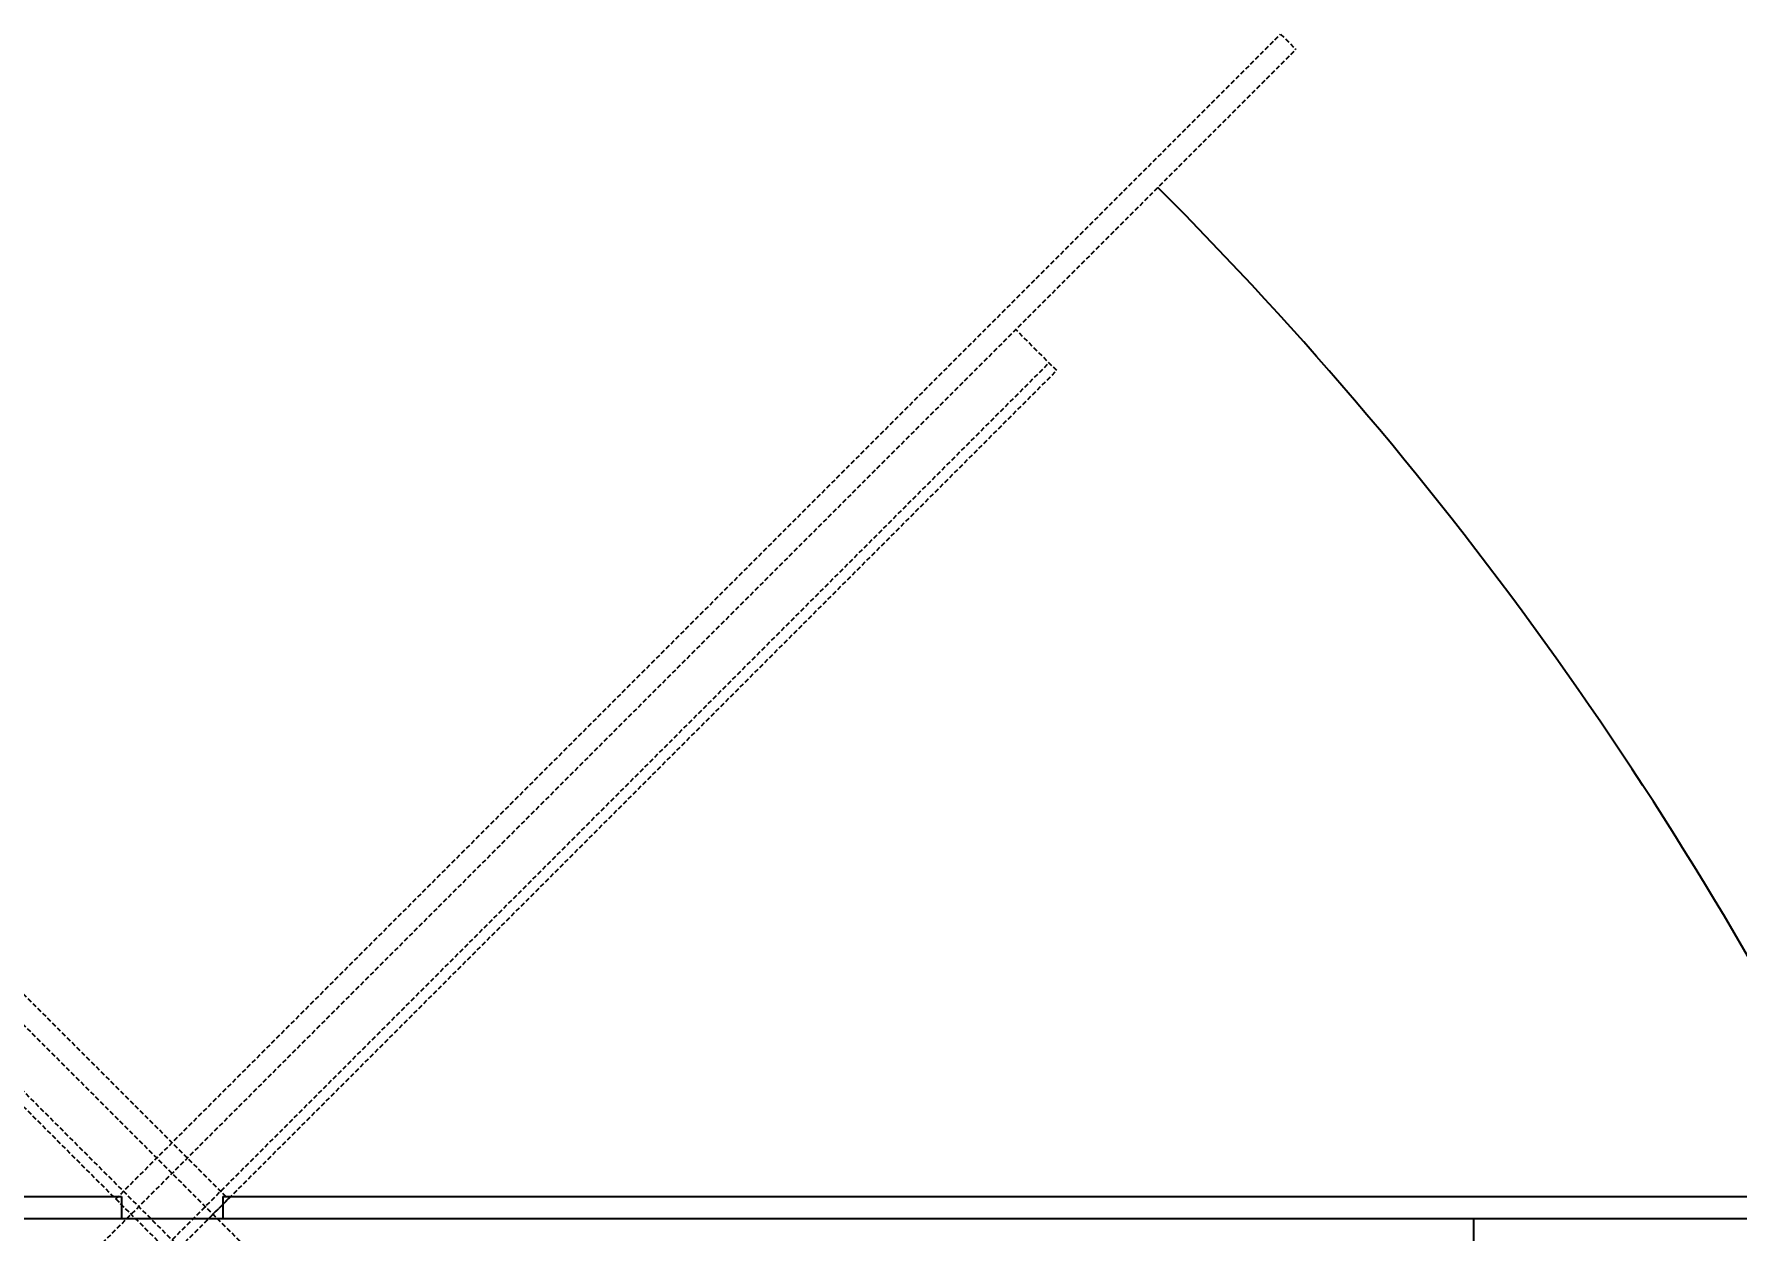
# Model space of a CAD drawing. Header units: millimetres. Extents: x -939 to 77961, y -54291 to 1503.
# Drawn here: x 7849 to 12111, y -34207 to -31212 of the extents above; entities that cross this region are included whole.
import ezdxf

# ---------------------------------------------------------------- set-up
doc = ezdxf.new("R2010")
doc.units = ezdxf.units.MM
doc.linetypes.add('HIDDEN', pattern=[9.525, 6.35, -3.175])
doc.layers.add('01-Dimension', color=4, linetype='Continuous')
doc.layers.add('02-Rotation', color=6, linetype='HIDDEN')
doc.styles.add('GreenexSolar', font='gbeitc.shx', dxfattribs={"width": 0.8, "height": 563.571429})
doc.dimstyles.new('GreenexSolar', dxfattribs={"dimtxt": 3, "dimasz": 1, "dimexe": 0.18, "dimexo": 0.0625, "dimgap": 0.09, "dimtad": 1, "dimtih": 1, "dimtoh": 1, "dimdec": 0, "dimzin": 0, "dimdsep": 46, "dimtxsty": 'GreenexSolar', "dimblk": 'ARCHTICK', "dimcen": 0.09, "dimclrd": 4, "dimclre": 4, "dimclrt": 3, "dimadec": 0, "dimazin": 0, "dimtfac": 1, "dimtdec": 4, "dimtofl": 0, "dimtmove": 0, "dimatfit": 3, "dimfxl": 1, "dimtolj": 1, "dimtzin": 0, "dimarcsym": 0})

# ---------------------------------------------------------------- blocks, each defined once
blk = doc.blocks.new('*U164')
for p, q in [((-2348, 180), (-70, 180)), ((-70, 180), (-70, 150)), ((70, 180), (70, 150)), ((70, 180), (2348, 180)), ((-2348, 150), (2348, 150)), ((1800, 70), (1800, 150))]:
    blk.add_line(p, q)
blk = doc.blocks.new('*U165')
for p, q in [((-1766.4, -1554.2), (1554.2, 1766.4)), ((-77.8, 176.8), (1533, 1787.6)), ((1533, 1787.6), (1554.2, 1766.4)), ((1223.3, 1322.3), (1166.7, 1378.9)), ((-1332.9, -1212.7), (1212.7, 1332.9)), ((-1322.3, -1223.3), (1223.3, 1322.3)), ((-77.8, 176.8), (-56.6, 155.6))]:
    blk.add_line(p, q)
blk = doc.blocks.new('*U166')
for p, q in [((-1554.2, 1766.4), (1766.4, -1554.2)), ((-1533, 1787.6), (77.8, 176.8)), ((-1223.3, 1322.3), (1322.3, -1223.3)), ((-1212.7, 1332.9), (1332.9, -1212.7)), ((77.8, 176.8), (56.6, 155.6))]:
    blk.add_line(p, q)
blk = doc.blocks.new('_ArchTick')
at = {"color": 0, "linetype": 'ByBlock', "const_width": 0.15}
blk.add_lwpolyline([(-0.5, -0.5), (0.5, 0.5)], dxfattribs=at)
blk = doc.blocks.new('*D171')
at = {"layer": '01-Dimension', "color": 4, "lineweight": -2, "transparency": 16777216}
for start, end in [(25.9496, 45), (0, 19.1344)]:
    blk.add_arc((5928.2, -36501.6), 5133, start, end, dxfattribs=at)
at = {"layer": 'Defpoints', "color": 0, "transparency": 16777216}
for p in [(9557.7, -32872.1), (10886.2, -35173.1), (5928.2, -36501.6), (5928.2, -36501.6), (11061.1, -36501.6)]:
    blk.add_point(p, dxfattribs=at)
at = {"layer": '01-Dimension', "color": 4, "lineweight": -2, "transparency": 16777216, "xscale": 0.00532319391634981, "yscale": 0.00532319391634981, "zscale": 0.00532319391634981}
for p, rotation in [((9557.7, -32872.1), 135), ((11061.1, -36501.6), 270)]:
    blk.add_blockref('_ArchTick', p, dxfattribs=dict(at, rotation=rotation))
at = {"layer": '01-Dimension', "color": 3, "transparency": 16777216, "insert": (10670.4, -34537.3), "char_height": 563.57, "attachment_point": 5, "style": 'GreenexSolar'}
blk.add_mtext('\\A1;45°', dxfattribs=at)
blk = doc.blocks.new('00-Greenex-侧视总图-Ext', base_point=(8194.5, -34447.4))
blk.add_blockref('*U164', (8194.5, -34447.4))
at = {"layer": '02-Rotation'}
for name in ['*U165', '*U166']:
    blk.add_blockref(name, (8194.5, -34447.4), dxfattribs=at)
at = {"layer": '01-Dimension'}
dim = blk.add_angular_dim_2l(base=(10886.2, -35173.1), line1=((5928.2, -36501.6), (11061.1, -36501.6)), line2=((5928.2, -36501.6), (9557.7, -32872.1)), dimstyle='GreenexSolar', override={"dimscale": 0.005323}, dxfattribs=at)
dim.commit()
dim.dimension.update_dxf_attribs({"geometry": '*D171', "text_midpoint": (10670.4, -34537.3)})

msp = doc.modelspace()

# ---------------------------------------------------------------- block references
at = {"xscale": 1.80984436122435, "yscale": 1.80984436122435, "zscale": 1.80984436122435}
msp.add_blockref('00-Greenex-侧视总图-Ext', (8194.5, -34447.4), dxfattribs=at)

doc.saveas('drawing.dxf')
